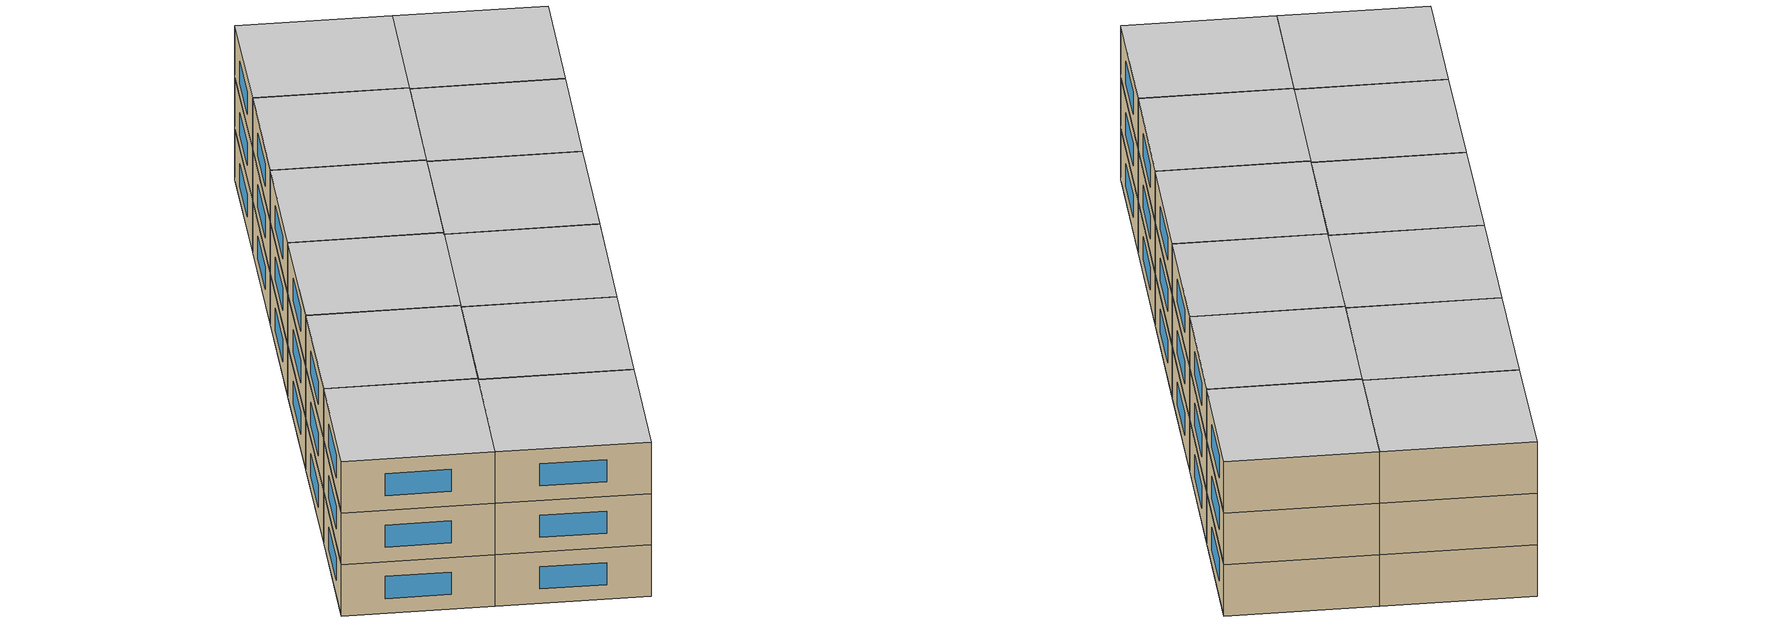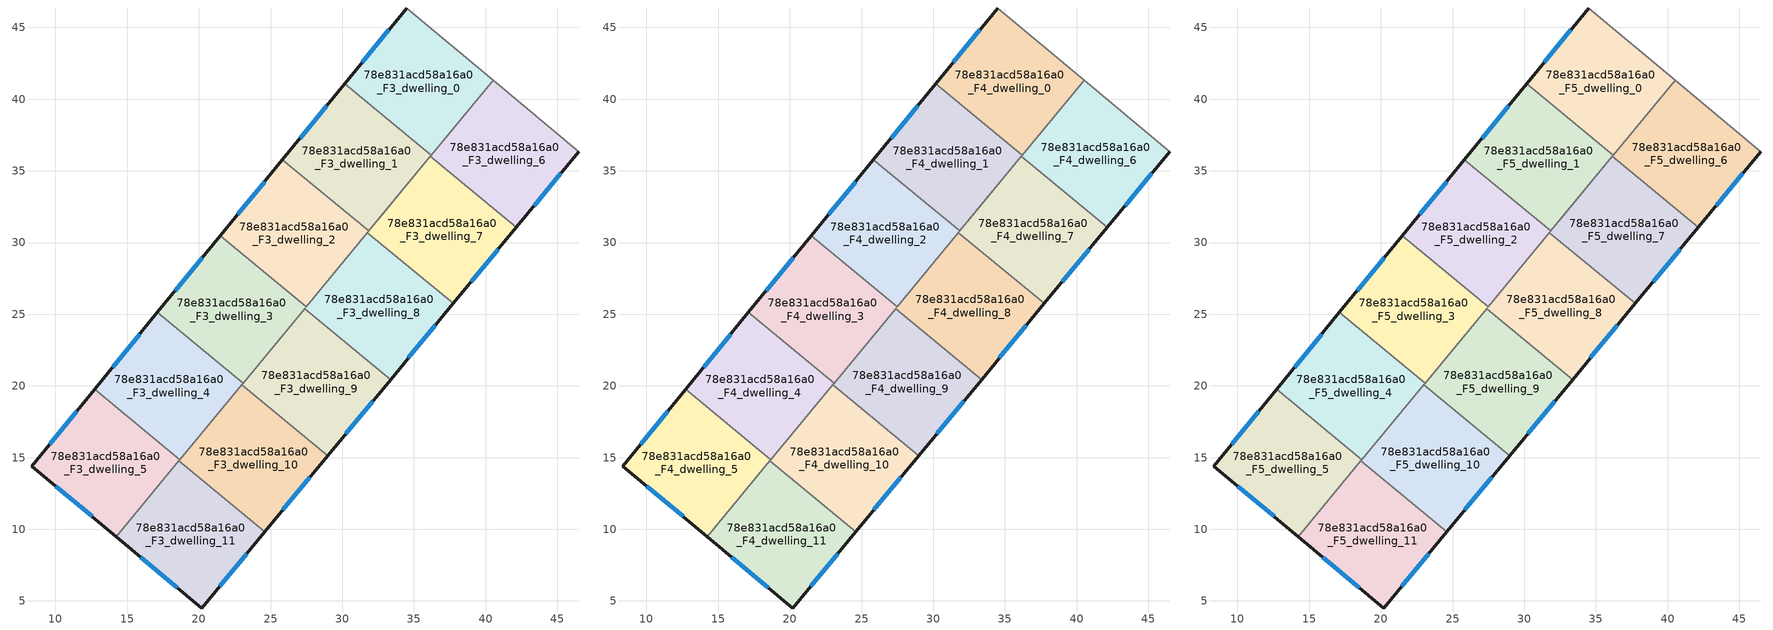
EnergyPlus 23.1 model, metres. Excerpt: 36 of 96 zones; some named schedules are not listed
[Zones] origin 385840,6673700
78e831acd58a16a0_F3_dwelling_0
 floor to 78e831acd58a16a0_F2_dwelling_0 (EU_floor_Construction): 40.53,41.33 36.2,36.08 30.17,41.07 34.49,46.36 z9
 wall outside (EU_wall_Construction): 34.49,46.36 30.17,41.07 z9:12
 wall adiabatic (EU_wall_Construction): 40.53,41.33 34.49,46.36 z9:12
 wall to 78e831acd58a16a0_F3_dwelling_1 (EU_wall_Construction): 30.17,41.07 36.2,36.08 z9:12
 wall to 78e831acd58a16a0_F3_dwelling_6 (EU_wall_Construction): 36.2,36.08 40.53,41.33 z9:12
 window (EU_Window_Construction): 33.26,44.85 31.4,42.58 z9.86:11.14
78e831acd58a16a0_F3_dwelling_1
 floor to 78e831acd58a16a0_F2_dwelling_1 (EU_floor_Construction): 36.2,36.08 31.85,30.81 25.83,35.78 30.17,41.07 z9
 wall outside (EU_wall_Construction): 30.17,41.07 25.83,35.78 z9:12
 wall to 78e831acd58a16a0_F3_dwelling_2 (EU_wall_Construction): 25.83,35.78 31.85,30.81 z9:12
 wall to 78e831acd58a16a0_F3_dwelling_7 (EU_wall_Construction): 31.85,30.81 36.14,36.01 z9:12
 wall to 78e831acd58a16a0_F3_dwelling_6 (EU_wall_Construction): 36.14,36.01 36.2,36.08 z9:12
 window (EU_Window_Construction): 28.93,39.56 27.07,37.29 z9.86:11.14
78e831acd58a16a0_F3_dwelling_10
 floor to 78e831acd58a16a0_F2_dwelling_10 (EU_floor_Construction): 28.99,15.14 24.6,9.83 18.61,14.78 22.99,20.09 z9
 wall outside (EU_wall_Construction): 24.6,9.83 28.99,15.14 z9:12
 wall to 78e831acd58a16a0_F3_dwelling_9 (EU_wall_Construction): 28.99,15.14 22.99,20.09 z9:12
 wall to 78e831acd58a16a0_F3_dwelling_11 (EU_wall_Construction): 18.61,14.78 24.6,9.83 z9:12
 wall to 78e831acd58a16a0_F3_dwelling_4 (EU_wall_Construction): 22.99,20.09 18.68,14.86 z9:12
 wall to 78e831acd58a16a0_F3_dwelling_5 (EU_wall_Construction): 18.68,14.86 18.61,14.78 z9:12
 window (EU_Window_Construction): 25.86,11.35 27.73,13.62 z9.86:11.14
78e831acd58a16a0_F3_dwelling_11
 floor to 78e831acd58a16a0_F2_dwelling_11 (EU_floor_Construction): 24.6,9.83 20.21,4.51 14.24,9.49 18.61,14.78 z9
 wall outside (EU_wall_Construction): 14.24,9.49 20.21,4.51 24.6,9.83 z9:12
 wall to 78e831acd58a16a0_F3_dwelling_5 (EU_wall_Construction): 18.61,14.78 14.24,9.49 z9:12
 window (EU_Window_Construction): 21.47,6.03 23.35,8.31 / 15.95,8.07 18.51,5.93 z9.86:11.14
78e831acd58a16a0_F3_dwelling_2
 floor to 78e831acd58a16a0_F2_dwelling_2 (EU_floor_Construction): 31.85,30.81 27.47,25.51 21.48,30.46 25.83,35.78 z9
 wall outside (EU_wall_Construction): 25.83,35.78 21.48,30.46 z9:12
 wall to 78e831acd58a16a0_F3_dwelling_3 (EU_wall_Construction): 21.48,30.46 27.47,25.51 z9:12
 wall to 78e831acd58a16a0_F3_dwelling_8 (EU_wall_Construction): 27.47,25.51 31.76,30.7 z9:12
 wall to 78e831acd58a16a0_F3_dwelling_7 (EU_wall_Construction): 31.76,30.7 31.85,30.81 z9:12
 window (EU_Window_Construction): 24.59,34.26 22.72,31.98 z9.86:11.14
78e831acd58a16a0_F3_dwelling_3
 floor to 78e831acd58a16a0_F2_dwelling_3 (EU_floor_Construction): 27.47,25.51 23.08,20.2 17.11,25.13 21.48,30.46 z9
 wall outside (EU_wall_Construction): 21.48,30.46 17.11,25.13 z9:12
 wall to 78e831acd58a16a0_F3_dwelling_4 (EU_wall_Construction): 17.11,25.13 23.08,20.2 z9:12
 wall to 78e831acd58a16a0_F3_dwelling_9 (EU_wall_Construction): 23.08,20.2 27.38,25.39 z9:12
 wall to 78e831acd58a16a0_F3_dwelling_8 (EU_wall_Construction): 27.38,25.39 27.47,25.51 z9:12
 window (EU_Window_Construction): 20.23,28.94 18.36,26.65 z9.86:11.14
78e831acd58a16a0_F3_dwelling_4
 floor to 78e831acd58a16a0_F2_dwelling_4 (EU_floor_Construction): 23.08,20.2 18.68,14.86 12.73,19.77 17.11,25.13 z9
 wall outside (EU_wall_Construction): 17.11,25.13 12.73,19.77 z9:12
 wall to 78e831acd58a16a0_F3_dwelling_5 (EU_wall_Construction): 12.73,19.77 18.68,14.86 z9:12
 wall to 78e831acd58a16a0_F3_dwelling_9 (EU_wall_Construction): 22.99,20.09 23.08,20.2 z9:12
 window (EU_Window_Construction): 15.86,23.6 13.98,21.3 z9.86:11.14
78e831acd58a16a0_F3_dwelling_5
 floor to 78e831acd58a16a0_F2_dwelling_5 (EU_floor_Construction): 18.68,14.86 14.24,9.49 8.34,14.41 12.73,19.77 z9
 wall outside (EU_wall_Construction): 12.73,19.77 8.34,14.41 14.24,9.49 z9:12
 window (EU_Window_Construction): 10.03,13 12.56,10.89 / 11.48,18.24 9.6,15.94 z9.86:11.14
78e831acd58a16a0_F3_dwelling_6
 floor to 78e831acd58a16a0_F2_dwelling_6 (EU_floor_Construction): 46.5,36.35 42.13,31.06 36.14,36 40.53,41.33 z9
 wall outside (EU_wall_Construction): 42.13,31.06 46.5,36.35 z9:12
 wall to 78e831acd58a16a0_F3_dwelling_7 (EU_wall_Construction): 36.14,36 42.13,31.06 z9:12
 wall adiabatic (EU_wall_Construction): 46.5,36.35 40.53,41.33 / 36.14,36 32.4,31.48 / 36.14,36.01 32.4,31.48 z9:12
 window (EU_Window_Construction): 43.38,32.57 45.25,34.84 z9.86:11.14
78e831acd58a16a0_F3_dwelling_7
 floor to 78e831acd58a16a0_F2_dwelling_7 (EU_floor_Construction): 42.13,31.06 37.75,25.75 31.76,30.7 36.14,36 z9
 wall outside (EU_wall_Construction): 37.75,25.75 42.13,31.06 z9:12
 wall to 78e831acd58a16a0_F3_dwelling_8 (EU_wall_Construction): 31.76,30.7 37.75,25.75 z9:12
 window (EU_Window_Construction): 39,27.27 40.88,29.54 z9.86:11.14
78e831acd58a16a0_F3_dwelling_8
 floor to 78e831acd58a16a0_F2_dwelling_8 (EU_floor_Construction): 37.75,25.75 33.37,20.44 27.38,25.39 31.76,30.7 z9
 wall outside (EU_wall_Construction): 33.37,20.44 37.75,25.75 z9:12
 wall to 78e831acd58a16a0_F3_dwelling_9 (EU_wall_Construction): 27.38,25.39 33.37,20.44 z9:12
 window (EU_Window_Construction): 34.62,21.96 36.5,24.23 z9.86:11.14
78e831acd58a16a0_F3_dwelling_9
 floor to 78e831acd58a16a0_F2_dwelling_9 (EU_floor_Construction): 33.37,20.44 28.99,15.14 22.99,20.09 27.38,25.39 z9
 wall outside (EU_wall_Construction): 28.99,15.14 33.37,20.44 z9:12
 window (EU_Window_Construction): 30.24,16.65 32.12,18.93 z9.86:11.14
78e831acd58a16a0_F4_dwelling_0
 floor to 78e831acd58a16a0_F3_dwelling_0 (EU_floor_Construction): 40.53,41.33 36.2,36.08 30.17,41.07 34.49,46.36 z12
 wall outside (EU_wall_Construction): 34.49,46.36 30.17,41.07 z12:15
 wall adiabatic (EU_wall_Construction): 40.53,41.33 34.49,46.36 z12:15
 wall to 78e831acd58a16a0_F4_dwelling_1 (EU_wall_Construction): 30.17,41.07 36.2,36.08 z12:15
 wall to 78e831acd58a16a0_F4_dwelling_6 (EU_wall_Construction): 36.2,36.08 40.53,41.33 z12:15
 window (EU_Window_Construction): 33.26,44.85 31.4,42.58 z12.86:14.14
78e831acd58a16a0_F4_dwelling_1
 floor to 78e831acd58a16a0_F3_dwelling_1 (EU_floor_Construction): 36.2,36.08 31.85,30.81 25.83,35.78 30.17,41.07 z12
 wall outside (EU_wall_Construction): 30.17,41.07 25.83,35.78 z12:15
 wall to 78e831acd58a16a0_F4_dwelling_2 (EU_wall_Construction): 25.83,35.78 31.85,30.81 z12:15
 wall to 78e831acd58a16a0_F4_dwelling_7 (EU_wall_Construction): 31.85,30.81 36.14,36.01 z12:15
 wall to 78e831acd58a16a0_F4_dwelling_6 (EU_wall_Construction): 36.14,36.01 36.2,36.08 z12:15
 window (EU_Window_Construction): 28.93,39.56 27.07,37.29 z12.86:14.14
78e831acd58a16a0_F4_dwelling_10
 floor to 78e831acd58a16a0_F3_dwelling_10 (EU_floor_Construction): 28.99,15.14 24.6,9.83 18.61,14.78 22.99,20.09 z12
 wall outside (EU_wall_Construction): 24.6,9.83 28.99,15.14 z12:15
 wall to 78e831acd58a16a0_F4_dwelling_9 (EU_wall_Construction): 28.99,15.14 22.99,20.09 z12:15
 wall to 78e831acd58a16a0_F4_dwelling_11 (EU_wall_Construction): 18.61,14.78 24.6,9.83 z12:15
 wall to 78e831acd58a16a0_F4_dwelling_4 (EU_wall_Construction): 22.99,20.09 18.68,14.86 z12:15
 wall to 78e831acd58a16a0_F4_dwelling_5 (EU_wall_Construction): 18.68,14.86 18.61,14.78 z12:15
 window (EU_Window_Construction): 25.86,11.35 27.73,13.62 z12.86:14.14
78e831acd58a16a0_F4_dwelling_11
 floor to 78e831acd58a16a0_F3_dwelling_11 (EU_floor_Construction): 24.6,9.83 20.21,4.51 14.24,9.49 18.61,14.78 z12
 wall outside (EU_wall_Construction): 14.24,9.49 20.21,4.51 24.6,9.83 z12:15
 wall to 78e831acd58a16a0_F4_dwelling_5 (EU_wall_Construction): 18.61,14.78 14.24,9.49 z12:15
 window (EU_Window_Construction): 21.47,6.03 23.35,8.31 / 15.95,8.07 18.51,5.93 z12.86:14.14
78e831acd58a16a0_F4_dwelling_2
 floor to 78e831acd58a16a0_F3_dwelling_2 (EU_floor_Construction): 31.85,30.81 27.47,25.51 21.48,30.46 25.83,35.78 z12
 wall outside (EU_wall_Construction): 25.83,35.78 21.48,30.46 z12:15
 wall to 78e831acd58a16a0_F4_dwelling_3 (EU_wall_Construction): 21.48,30.46 27.47,25.51 z12:15
 wall to 78e831acd58a16a0_F4_dwelling_8 (EU_wall_Construction): 27.47,25.51 31.76,30.7 z12:15
 wall to 78e831acd58a16a0_F4_dwelling_7 (EU_wall_Construction): 31.76,30.7 31.85,30.81 z12:15
 window (EU_Window_Construction): 24.59,34.26 22.72,31.98 z12.86:14.14
78e831acd58a16a0_F4_dwelling_3
 floor to 78e831acd58a16a0_F3_dwelling_3 (EU_floor_Construction): 27.47,25.51 23.08,20.2 17.11,25.13 21.48,30.46 z12
 wall outside (EU_wall_Construction): 21.48,30.46 17.11,25.13 z12:15
 wall to 78e831acd58a16a0_F4_dwelling_4 (EU_wall_Construction): 17.11,25.13 23.08,20.2 z12:15
 wall to 78e831acd58a16a0_F4_dwelling_9 (EU_wall_Construction): 23.08,20.2 27.38,25.39 z12:15
 wall to 78e831acd58a16a0_F4_dwelling_8 (EU_wall_Construction): 27.38,25.39 27.47,25.51 z12:15
 window (EU_Window_Construction): 20.23,28.94 18.36,26.65 z12.86:14.14
78e831acd58a16a0_F4_dwelling_4
 floor to 78e831acd58a16a0_F3_dwelling_4 (EU_floor_Construction): 23.08,20.2 18.68,14.86 12.73,19.77 17.11,25.13 z12
 wall outside (EU_wall_Construction): 17.11,25.13 12.73,19.77 z12:15
 wall to 78e831acd58a16a0_F4_dwelling_5 (EU_wall_Construction): 12.73,19.77 18.68,14.86 z12:15
 wall to 78e831acd58a16a0_F4_dwelling_9 (EU_wall_Construction): 22.99,20.09 23.08,20.2 z12:15
 window (EU_Window_Construction): 15.86,23.6 13.98,21.3 z12.86:14.14
78e831acd58a16a0_F4_dwelling_5
 floor to 78e831acd58a16a0_F3_dwelling_5 (EU_floor_Construction): 18.68,14.86 14.24,9.49 8.34,14.41 12.73,19.77 z12
 wall outside (EU_wall_Construction): 12.73,19.77 8.34,14.41 14.24,9.49 z12:15
 window (EU_Window_Construction): 10.03,13 12.56,10.89 / 11.48,18.24 9.6,15.94 z12.86:14.14
78e831acd58a16a0_F4_dwelling_6
 floor to 78e831acd58a16a0_F3_dwelling_6 (EU_floor_Construction): 46.5,36.35 42.13,31.06 36.14,36 40.53,41.33 z12
 wall outside (EU_wall_Construction): 42.13,31.06 46.5,36.35 z12:15
 wall to 78e831acd58a16a0_F4_dwelling_7 (EU_wall_Construction): 36.14,36 42.13,31.06 z12:15
 wall adiabatic (EU_wall_Construction): 46.5,36.35 40.53,41.33 / 36.14,36 32.4,31.48 / 36.14,36.01 32.4,31.48 z12:15
 window (EU_Window_Construction): 43.38,32.57 45.25,34.84 z12.86:14.14
78e831acd58a16a0_F4_dwelling_7
 floor to 78e831acd58a16a0_F3_dwelling_7 (EU_floor_Construction): 42.13,31.06 37.75,25.75 31.76,30.7 36.14,36 z12
 wall outside (EU_wall_Construction): 37.75,25.75 42.13,31.06 z12:15
 wall to 78e831acd58a16a0_F4_dwelling_8 (EU_wall_Construction): 31.76,30.7 37.75,25.75 z12:15
 window (EU_Window_Construction): 39,27.27 40.88,29.54 z12.86:14.14
78e831acd58a16a0_F4_dwelling_8
 floor to 78e831acd58a16a0_F3_dwelling_8 (EU_floor_Construction): 37.75,25.75 33.37,20.44 27.38,25.39 31.76,30.7 z12
 wall outside (EU_wall_Construction): 33.37,20.44 37.75,25.75 z12:15
 wall to 78e831acd58a16a0_F4_dwelling_9 (EU_wall_Construction): 27.38,25.39 33.37,20.44 z12:15
 window (EU_Window_Construction): 34.62,21.96 36.5,24.23 z12.86:14.14
78e831acd58a16a0_F4_dwelling_9
 floor to 78e831acd58a16a0_F3_dwelling_9 (EU_floor_Construction): 33.37,20.44 28.99,15.14 22.99,20.09 27.38,25.39 z12
 wall outside (EU_wall_Construction): 28.99,15.14 33.37,20.44 z12:15
 window (EU_Window_Construction): 30.24,16.65 32.12,18.93 z12.86:14.14
78e831acd58a16a0_F5_dwelling_0
 floor to 78e831acd58a16a0_F4_dwelling_0 (EU_floor_Construction): 40.53,41.33 36.2,36.08 30.17,41.07 34.49,46.36 z15
 wall outside (EU_wall_Construction): 34.49,46.36 30.17,41.07 z15:18
 wall adiabatic (EU_wall_Construction): 40.53,41.33 34.49,46.36 z15:18
 wall to 78e831acd58a16a0_F5_dwelling_1 (EU_wall_Construction): 30.17,41.07 36.2,36.08 z15:18
 wall to 78e831acd58a16a0_F5_dwelling_6 (EU_wall_Construction): 36.2,36.08 40.53,41.33 z15:18
 window (EU_Window_Construction): 33.26,44.85 31.4,42.58 z15.86:17.14
 ceiling to 78e831acd58a16a0_F6_dwelling_0 (EU_floor_Construction): 36.2,36.08 40.53,41.33 34.49,46.36 30.17,41.07 z18
78e831acd58a16a0_F5_dwelling_1
 floor to 78e831acd58a16a0_F4_dwelling_1 (EU_floor_Construction): 36.2,36.08 31.85,30.81 25.83,35.78 30.17,41.07 z15
 wall outside (EU_wall_Construction): 30.17,41.07 25.83,35.78 z15:18
 wall to 78e831acd58a16a0_F5_dwelling_2 (EU_wall_Construction): 25.83,35.78 31.85,30.81 z15:18
 wall to 78e831acd58a16a0_F5_dwelling_7 (EU_wall_Construction): 31.85,30.81 36.14,36.01 z15:18
 wall to 78e831acd58a16a0_F5_dwelling_6 (EU_wall_Construction): 36.14,36.01 36.2,36.08 z15:18
 window (EU_Window_Construction): 28.93,39.56 27.07,37.29 z15.86:17.14
 ceiling to 78e831acd58a16a0_F6_dwelling_1 (EU_floor_Construction): 31.85,30.81 36.2,36.08 30.17,41.07 25.83,35.78 z18
78e831acd58a16a0_F5_dwelling_10
 floor to 78e831acd58a16a0_F4_dwelling_10 (EU_floor_Construction): 28.99,15.14 24.6,9.83 18.61,14.78 22.99,20.09 z15
 wall outside (EU_wall_Construction): 24.6,9.83 28.99,15.14 z15:18
 wall to 78e831acd58a16a0_F5_dwelling_9 (EU_wall_Construction): 28.99,15.14 22.99,20.09 z15:18
 wall to 78e831acd58a16a0_F5_dwelling_11 (EU_wall_Construction): 18.61,14.78 24.6,9.83 z15:18
 wall to 78e831acd58a16a0_F5_dwelling_4 (EU_wall_Construction): 22.99,20.09 18.68,14.86 z15:18
 wall to 78e831acd58a16a0_F5_dwelling_5 (EU_wall_Construction): 18.68,14.86 18.61,14.78 z15:18
 window (EU_Window_Construction): 25.86,11.35 27.73,13.62 z15.86:17.14
 ceiling to 78e831acd58a16a0_F6_dwelling_10 (EU_floor_Construction): 24.6,9.83 28.99,15.14 22.99,20.09 18.61,14.78 z18
78e831acd58a16a0_F5_dwelling_11
 floor to 78e831acd58a16a0_F4_dwelling_11 (EU_floor_Construction): 24.6,9.83 20.21,4.51 14.24,9.49 18.61,14.78 z15
 wall outside (EU_wall_Construction): 14.24,9.49 20.21,4.51 24.6,9.83 z15:18
 wall to 78e831acd58a16a0_F5_dwelling_5 (EU_wall_Construction): 18.61,14.78 14.24,9.49 z15:18
 window (EU_Window_Construction): 21.47,6.03 23.35,8.31 / 15.95,8.07 18.51,5.93 z15.86:17.14
 ceiling to 78e831acd58a16a0_F6_dwelling_11 (EU_floor_Construction): 20.21,4.51 24.6,9.83 18.61,14.78 14.24,9.49 z18
78e831acd58a16a0_F5_dwelling_2
 floor to 78e831acd58a16a0_F4_dwelling_2 (EU_floor_Construction): 31.85,30.81 27.47,25.51 21.48,30.46 25.83,35.78 z15
 wall outside (EU_wall_Construction): 25.83,35.78 21.48,30.46 z15:18
 wall to 78e831acd58a16a0_F5_dwelling_3 (EU_wall_Construction): 21.48,30.46 27.47,25.51 z15:18
 wall to 78e831acd58a16a0_F5_dwelling_8 (EU_wall_Construction): 27.47,25.51 31.76,30.7 z15:18
 wall to 78e831acd58a16a0_F5_dwelling_7 (EU_wall_Construction): 31.76,30.7 31.85,30.81 z15:18
 window (EU_Window_Construction): 24.59,34.26 22.72,31.98 z15.86:17.14
 ceiling to 78e831acd58a16a0_F6_dwelling_2 (EU_floor_Construction): 27.47,25.51 31.85,30.81 25.83,35.78 21.48,30.46 z18
78e831acd58a16a0_F5_dwelling_3
 floor to 78e831acd58a16a0_F4_dwelling_3 (EU_floor_Construction): 27.47,25.51 23.08,20.2 17.11,25.13 21.48,30.46 z15
 wall outside (EU_wall_Construction): 21.48,30.46 17.11,25.13 z15:18
 wall to 78e831acd58a16a0_F5_dwelling_4 (EU_wall_Construction): 17.11,25.13 23.08,20.2 z15:18
 wall to 78e831acd58a16a0_F5_dwelling_9 (EU_wall_Construction): 23.08,20.2 27.38,25.39 z15:18
 wall to 78e831acd58a16a0_F5_dwelling_8 (EU_wall_Construction): 27.38,25.39 27.47,25.51 z15:18
 window (EU_Window_Construction): 20.23,28.94 18.36,26.65 z15.86:17.14
 ceiling to 78e831acd58a16a0_F6_dwelling_3 (EU_floor_Construction): 23.08,20.2 27.47,25.51 21.48,30.46 17.11,25.13 z18
78e831acd58a16a0_F5_dwelling_4
 floor to 78e831acd58a16a0_F4_dwelling_4 (EU_floor_Construction): 23.08,20.2 18.68,14.86 12.73,19.77 17.11,25.13 z15
 wall outside (EU_wall_Construction): 17.11,25.13 12.73,19.77 z15:18
 wall to 78e831acd58a16a0_F5_dwelling_5 (EU_wall_Construction): 12.73,19.77 18.68,14.86 z15:18
 wall to 78e831acd58a16a0_F5_dwelling_9 (EU_wall_Construction): 22.99,20.09 23.08,20.2 z15:18
 window (EU_Window_Construction): 15.86,23.6 13.98,21.3 z15.86:17.14
 ceiling to 78e831acd58a16a0_F6_dwelling_4 (EU_floor_Construction): 18.68,14.86 23.08,20.2 17.11,25.13 12.73,19.77 z18
78e831acd58a16a0_F5_dwelling_5
 floor to 78e831acd58a16a0_F4_dwelling_5 (EU_floor_Construction): 18.68,14.86 14.24,9.49 8.34,14.41 12.73,19.77 z15
 wall outside (EU_wall_Construction): 12.73,19.77 8.34,14.41 14.24,9.49 z15:18
 window (EU_Window_Construction): 10.03,13 12.56,10.89 / 11.48,18.24 9.6,15.94 z15.86:17.14
 ceiling to 78e831acd58a16a0_F6_dwelling_5 (EU_floor_Construction): 14.24,9.49 18.68,14.86 12.73,19.77 8.34,14.41 z18
78e831acd58a16a0_F5_dwelling_6
 floor to 78e831acd58a16a0_F4_dwelling_6 (EU_floor_Construction): 46.5,36.35 42.13,31.06 36.14,36 40.53,41.33 z15
 wall outside (EU_wall_Construction): 42.13,31.06 46.5,36.35 z15:18
 wall to 78e831acd58a16a0_F5_dwelling_7 (EU_wall_Construction): 36.14,36 42.13,31.06 z15:18
 wall adiabatic (EU_wall_Construction): 46.5,36.35 40.53,41.33 / 36.14,36 32.4,31.48 / 36.14,36.01 32.4,31.48 z15:18
 window (EU_Window_Construction): 43.38,32.57 45.25,34.84 z15.86:17.14
 ceiling to 78e831acd58a16a0_F6_dwelling_6 (EU_floor_Construction): 42.13,31.06 46.5,36.35 40.53,41.33 36.14,36 z18
78e831acd58a16a0_F5_dwelling_7
 floor to 78e831acd58a16a0_F4_dwelling_7 (EU_floor_Construction): 42.13,31.06 37.75,25.75 31.76,30.7 36.14,36 z15
 wall outside (EU_wall_Construction): 37.75,25.75 42.13,31.06 z15:18
 wall to 78e831acd58a16a0_F5_dwelling_8 (EU_wall_Construction): 31.76,30.7 37.75,25.75 z15:18
 window (EU_Window_Construction): 39,27.27 40.88,29.54 z15.86:17.14
 ceiling to 78e831acd58a16a0_F6_dwelling_7 (EU_floor_Construction): 37.75,25.75 42.13,31.06 36.14,36 31.76,30.7 z18
78e831acd58a16a0_F5_dwelling_8
 floor to 78e831acd58a16a0_F4_dwelling_8 (EU_floor_Construction): 37.75,25.75 33.37,20.44 27.38,25.39 31.76,30.7 z15
 wall outside (EU_wall_Construction): 33.37,20.44 37.75,25.75 z15:18
 wall to 78e831acd58a16a0_F5_dwelling_9 (EU_wall_Construction): 27.38,25.39 33.37,20.44 z15:18
 window (EU_Window_Construction): 34.62,21.96 36.5,24.23 z15.86:17.14
 ceiling to 78e831acd58a16a0_F6_dwelling_8 (EU_floor_Construction): 33.37,20.44 37.75,25.75 31.76,30.7 27.38,25.39 z18
78e831acd58a16a0_F5_dwelling_9
 floor to 78e831acd58a16a0_F4_dwelling_9 (EU_floor_Construction): 33.37,20.44 28.99,15.14 22.99,20.09 27.38,25.39 z15
 wall outside (EU_wall_Construction): 28.99,15.14 33.37,20.44 z15:18
 window (EU_Window_Construction): 30.24,16.65 32.12,18.93 z15.86:17.14
 ceiling to 78e831acd58a16a0_F6_dwelling_9 (EU_floor_Construction): 28.99,15.14 33.37,20.44 27.38,25.39 22.99,20.09 z18
[Building]
EU S2 Campaign: North Axis=0; Terrain=City; Solar Distribution=FullExterior
[Site:Location]
Helsinki-Vantaa.AP: Latitude=60.317; Longitude=24.963; Time Zone=2; Elevation=54.6
[SizingPeriod:WeatherFileDays]
AnnualSizingPeriod: Begin Month=1; Begin Day of Month=1; End Month=12; End Day of Month=31; Day of Week for Start Day=Monday; Use Weather File Daylight Saving Period=No; Use Weather File Rain and Snow Indicators=No
[MATERIAL]
EU_InternalMass_Material: Roughness=MediumRough; Thickness=0.1; Conductivity=1; Density=1800; Specific Heat=900; Thermal Absorptance=0.9; Solar Absorptance=0.7; Visible Absorptance=0.7
[MATERIAL:NOMASS] Roughness=MediumRough; Thermal Absorptance=0.9; Solar Absorptance=0.7; Visible Absorptance=0.7
Name | Thermal Resistance
EU_wall_NoMass | 1.10183
EU_floor_NoMass | 1.70606
[WINDOWMATERIAL:SIMPLEGLAZINGSYSTEM]
EU_Window_SimpleGlazing: UFactor=3.11035; Solar Heat Gain Coefficient=0.8; Visible Transmittance=0.8
[CONSTRUCTION]
EU_wall_Construction: EU_wall_NoMass
EU_floor_Construction: EU_floor_NoMass
EU_Window_Construction: EU_Window_SimpleGlazing
EU_InternalMass_Construction: EU_InternalMass_Material
[ZONE] Type=1; Multiplier=1; Ceiling Height=autocalculate; Floor Area=autocalculate; Part of Total Floor Area=Yes
Name | Volume
78e831acd58a16a0_F3_dwelling_0; 78e831acd58a16a0_F4_dwelling_0; 78e831acd58a16a0_F5_dwelling_0 | 160.434
78e831acd58a16a0_F3_dwelling_1; 78e831acd58a16a0_F4_dwelling_1; 78e831acd58a16a0_F5_dwelling_1 | 160.436
78e831acd58a16a0_F3_dwelling_10; 78e831acd58a16a0_F4_dwelling_10; 78e831acd58a16a0_F5_dwelling_10 | 160.459
78e831acd58a16a0_F3_dwelling_11; 78e831acd58a16a0_F4_dwelling_11; 78e831acd58a16a0_F5_dwelling_11 | 160.45
78e831acd58a16a0_F3_dwelling_2; 78e831acd58a16a0_F4_dwelling_2; 78e831acd58a16a0_F5_dwelling_2 | 160.469
78e831acd58a16a0_F3_dwelling_3; 78e831acd58a16a0_F4_dwelling_3; 78e831acd58a16a0_F5_dwelling_3 | 160.43
78e831acd58a16a0_F3_dwelling_4; 78e831acd58a16a0_F4_dwelling_4; 78e831acd58a16a0_F5_dwelling_4 | 160.425
78e831acd58a16a0_F3_dwelling_5; 78e831acd58a16a0_F4_dwelling_5; 78e831acd58a16a0_F5_dwelling_5 | 160.438
78e831acd58a16a0_F3_dwelling_6; 78e831acd58a16a0_F4_dwelling_6; 78e831acd58a16a0_F5_dwelling_6 | 160.453
78e831acd58a16a0_F3_dwelling_7; 78e831acd58a16a0_F4_dwelling_7; 78e831acd58a16a0_F5_dwelling_7; 78e831acd58a16a0_F3_dwelling_9; 78e831acd58a16a0_F4_dwelling_9; 78e831acd58a16a0_F5_dwelling_9 | 160.458
78e831acd58a16a0_F3_dwelling_8; 78e831acd58a16a0_F4_dwelling_8; 78e831acd58a16a0_F5_dwelling_8 | 160.457
[INTERNALMASS] Construction=EU_InternalMass_Construction
Name | Zone or ZoneList | Surface Area
78e831acd58a16a0_F3_dwelling_0_EU_InternalMass | 78e831acd58a16a0_F3_dwelling_0 | 53.4784
78e831acd58a16a0_F3_dwelling_1_EU_InternalMass | 78e831acd58a16a0_F3_dwelling_1 | 53.4786
78e831acd58a16a0_F3_dwelling_2_EU_InternalMass | 78e831acd58a16a0_F3_dwelling_2 | 53.4892
78e831acd58a16a0_F3_dwelling_3_EU_InternalMass | 78e831acd58a16a0_F3_dwelling_3 | 53.4769
78e831acd58a16a0_F3_dwelling_4_EU_InternalMass | 78e831acd58a16a0_F3_dwelling_4 | 53.4747
78e831acd58a16a0_F3_dwelling_5_EU_InternalMass | 78e831acd58a16a0_F3_dwelling_5 | 53.4794
78e831acd58a16a0_F3_dwelling_6_EU_InternalMass | 78e831acd58a16a0_F3_dwelling_6 | 53.4891
78e831acd58a16a0_F3_dwelling_7_EU_InternalMass | 78e831acd58a16a0_F3_dwelling_7 | 53.4862
78e831acd58a16a0_F3_dwelling_8_EU_InternalMass | 78e831acd58a16a0_F3_dwelling_8 | 53.4854
78e831acd58a16a0_F3_dwelling_9_EU_InternalMass | 78e831acd58a16a0_F3_dwelling_9 | 53.4862
78e831acd58a16a0_F3_dwelling_10_EU_InternalMass | 78e831acd58a16a0_F3_dwelling_10 | 53.4862
78e831acd58a16a0_F3_dwelling_11_EU_InternalMass | 78e831acd58a16a0_F3_dwelling_11 | 53.4832
78e831acd58a16a0_F4_dwelling_0_EU_InternalMass | 78e831acd58a16a0_F4_dwelling_0 | 53.4784
78e831acd58a16a0_F4_dwelling_1_EU_InternalMass | 78e831acd58a16a0_F4_dwelling_1 | 53.4786
78e831acd58a16a0_F4_dwelling_2_EU_InternalMass | 78e831acd58a16a0_F4_dwelling_2 | 53.4892
78e831acd58a16a0_F4_dwelling_3_EU_InternalMass | 78e831acd58a16a0_F4_dwelling_3 | 53.4769
78e831acd58a16a0_F4_dwelling_4_EU_InternalMass | 78e831acd58a16a0_F4_dwelling_4 | 53.4747
78e831acd58a16a0_F4_dwelling_5_EU_InternalMass | 78e831acd58a16a0_F4_dwelling_5 | 53.4794
78e831acd58a16a0_F4_dwelling_6_EU_InternalMass | 78e831acd58a16a0_F4_dwelling_6 | 53.4891
78e831acd58a16a0_F4_dwelling_7_EU_InternalMass | 78e831acd58a16a0_F4_dwelling_7 | 53.4862
78e831acd58a16a0_F4_dwelling_8_EU_InternalMass | 78e831acd58a16a0_F4_dwelling_8 | 53.4854
78e831acd58a16a0_F4_dwelling_9_EU_InternalMass | 78e831acd58a16a0_F4_dwelling_9 | 53.4862
78e831acd58a16a0_F4_dwelling_10_EU_InternalMass | 78e831acd58a16a0_F4_dwelling_10 | 53.4862
78e831acd58a16a0_F4_dwelling_11_EU_InternalMass | 78e831acd58a16a0_F4_dwelling_11 | 53.4832
78e831acd58a16a0_F5_dwelling_0_EU_InternalMass | 78e831acd58a16a0_F5_dwelling_0 | 53.4784
78e831acd58a16a0_F5_dwelling_1_EU_InternalMass | 78e831acd58a16a0_F5_dwelling_1 | 53.4786
78e831acd58a16a0_F5_dwelling_2_EU_InternalMass | 78e831acd58a16a0_F5_dwelling_2 | 53.4892
78e831acd58a16a0_F5_dwelling_3_EU_InternalMass | 78e831acd58a16a0_F5_dwelling_3 | 53.4769
78e831acd58a16a0_F5_dwelling_4_EU_InternalMass | 78e831acd58a16a0_F5_dwelling_4 | 53.4747
78e831acd58a16a0_F5_dwelling_5_EU_InternalMass | 78e831acd58a16a0_F5_dwelling_5 | 53.4794
78e831acd58a16a0_F5_dwelling_6_EU_InternalMass | 78e831acd58a16a0_F5_dwelling_6 | 53.4891
78e831acd58a16a0_F5_dwelling_7_EU_InternalMass | 78e831acd58a16a0_F5_dwelling_7 | 53.4862
78e831acd58a16a0_F5_dwelling_8_EU_InternalMass | 78e831acd58a16a0_F5_dwelling_8 | 53.4854
78e831acd58a16a0_F5_dwelling_9_EU_InternalMass | 78e831acd58a16a0_F5_dwelling_9 | 53.4862
78e831acd58a16a0_F5_dwelling_10_EU_InternalMass | 78e831acd58a16a0_F5_dwelling_10 | 53.4862
78e831acd58a16a0_F5_dwelling_11_EU_InternalMass | 78e831acd58a16a0_F5_dwelling_11 | 53.4832
[OTHEREQUIPMENT] Fuel Type=Electricity; Design Level Calculation Method=Watts/Area; Power per Zone Floor Area=1; Fraction Latent=0; Fraction Radiant=0; Fraction Lost=0; Carbon Dioxide Generation Rate=0; EndUse Subcategory=EU_Step8_InternalGains
Name | Zone or ZoneList or Space or SpaceList | Schedule
EU_Step8_InternalGain_78e831acd58a16a0_F3_dwelling_0_f000 | 78e831acd58a16a0_F3_dwelling_0 | EU_Step8_GainSchedule_78e831acd58a16a0_F3_dwelling_0_f000
EU_Step8_InternalGain_78e831acd58a16a0_F3_dwelling_1_f000 | 78e831acd58a16a0_F3_dwelling_1 | EU_Step8_GainSchedule_78e831acd58a16a0_F3_dwelling_1_f000
EU_Step8_InternalGain_78e831acd58a16a0_F3_dwelling_2_f000 | 78e831acd58a16a0_F3_dwelling_2 | EU_Step8_GainSchedule_78e831acd58a16a0_F3_dwelling_2_f000
EU_Step8_InternalGain_78e831acd58a16a0_F3_dwelling_3_f000 | 78e831acd58a16a0_F3_dwelling_3 | EU_Step8_GainSchedule_78e831acd58a16a0_F3_dwelling_3_f000
EU_Step8_InternalGain_78e831acd58a16a0_F3_dwelling_4_f000 | 78e831acd58a16a0_F3_dwelling_4 | EU_Step8_GainSchedule_78e831acd58a16a0_F3_dwelling_4_f000
EU_Step8_InternalGain_78e831acd58a16a0_F3_dwelling_5_f000 | 78e831acd58a16a0_F3_dwelling_5 | EU_Step8_GainSchedule_78e831acd58a16a0_F3_dwelling_5_f000
EU_Step8_InternalGain_78e831acd58a16a0_F3_dwelling_6_f000 | 78e831acd58a16a0_F3_dwelling_6 | EU_Step8_GainSchedule_78e831acd58a16a0_F3_dwelling_6_f000
EU_Step8_InternalGain_78e831acd58a16a0_F3_dwelling_7_f000 | 78e831acd58a16a0_F3_dwelling_7 | EU_Step8_GainSchedule_78e831acd58a16a0_F3_dwelling_7_f000
EU_Step8_InternalGain_78e831acd58a16a0_F3_dwelling_8_f000 | 78e831acd58a16a0_F3_dwelling_8 | EU_Step8_GainSchedule_78e831acd58a16a0_F3_dwelling_8_f000
EU_Step8_InternalGain_78e831acd58a16a0_F3_dwelling_9_f000 | 78e831acd58a16a0_F3_dwelling_9 | EU_Step8_GainSchedule_78e831acd58a16a0_F3_dwelling_9_f000
EU_Step8_InternalGain_78e831acd58a16a0_F3_dwelling_10_f000 | 78e831acd58a16a0_F3_dwelling_10 | EU_Step8_GainSchedule_78e831acd58a16a0_F3_dwelling_10_f000
EU_Step8_InternalGain_78e831acd58a16a0_F3_dwelling_11_f000 | 78e831acd58a16a0_F3_dwelling_11 | EU_Step8_GainSchedule_78e831acd58a16a0_F3_dwelling_11_f000
EU_Step8_InternalGain_78e831acd58a16a0_F4_dwelling_0_f000 | 78e831acd58a16a0_F4_dwelling_0 | EU_Step8_GainSchedule_78e831acd58a16a0_F4_dwelling_0_f000
EU_Step8_InternalGain_78e831acd58a16a0_F4_dwelling_1_f000 | 78e831acd58a16a0_F4_dwelling_1 | EU_Step8_GainSchedule_78e831acd58a16a0_F4_dwelling_1_f000
EU_Step8_InternalGain_78e831acd58a16a0_F4_dwelling_2_f000 | 78e831acd58a16a0_F4_dwelling_2 | EU_Step8_GainSchedule_78e831acd58a16a0_F4_dwelling_2_f000
EU_Step8_InternalGain_78e831acd58a16a0_F4_dwelling_3_f000 | 78e831acd58a16a0_F4_dwelling_3 | EU_Step8_GainSchedule_78e831acd58a16a0_F4_dwelling_3_f000
EU_Step8_InternalGain_78e831acd58a16a0_F4_dwelling_4_f000 | 78e831acd58a16a0_F4_dwelling_4 | EU_Step8_GainSchedule_78e831acd58a16a0_F4_dwelling_4_f000
EU_Step8_InternalGain_78e831acd58a16a0_F4_dwelling_5_f000 | 78e831acd58a16a0_F4_dwelling_5 | EU_Step8_GainSchedule_78e831acd58a16a0_F4_dwelling_5_f000
EU_Step8_InternalGain_78e831acd58a16a0_F4_dwelling_6_f000 | 78e831acd58a16a0_F4_dwelling_6 | EU_Step8_GainSchedule_78e831acd58a16a0_F4_dwelling_6_f000
EU_Step8_InternalGain_78e831acd58a16a0_F4_dwelling_7_f000 | 78e831acd58a16a0_F4_dwelling_7 | EU_Step8_GainSchedule_78e831acd58a16a0_F4_dwelling_7_f000
EU_Step8_InternalGain_78e831acd58a16a0_F4_dwelling_8_f000 | 78e831acd58a16a0_F4_dwelling_8 | EU_Step8_GainSchedule_78e831acd58a16a0_F4_dwelling_8_f000
EU_Step8_InternalGain_78e831acd58a16a0_F4_dwelling_9_f000 | 78e831acd58a16a0_F4_dwelling_9 | EU_Step8_GainSchedule_78e831acd58a16a0_F4_dwelling_9_f000
EU_Step8_InternalGain_78e831acd58a16a0_F4_dwelling_10_f000 | 78e831acd58a16a0_F4_dwelling_10 | EU_Step8_GainSchedule_78e831acd58a16a0_F4_dwelling_10_f000
EU_Step8_InternalGain_78e831acd58a16a0_F4_dwelling_11_f000 | 78e831acd58a16a0_F4_dwelling_11 | EU_Step8_GainSchedule_78e831acd58a16a0_F4_dwelling_11_f000
EU_Step8_InternalGain_78e831acd58a16a0_F5_dwelling_0_f000 | 78e831acd58a16a0_F5_dwelling_0 | EU_Step8_GainSchedule_78e831acd58a16a0_F5_dwelling_0_f000
EU_Step8_InternalGain_78e831acd58a16a0_F5_dwelling_1_f000 | 78e831acd58a16a0_F5_dwelling_1 | EU_Step8_GainSchedule_78e831acd58a16a0_F5_dwelling_1_f000
EU_Step8_InternalGain_78e831acd58a16a0_F5_dwelling_2_f000 | 78e831acd58a16a0_F5_dwelling_2 | EU_Step8_GainSchedule_78e831acd58a16a0_F5_dwelling_2_f000
EU_Step8_InternalGain_78e831acd58a16a0_F5_dwelling_3_f000 | 78e831acd58a16a0_F5_dwelling_3 | EU_Step8_GainSchedule_78e831acd58a16a0_F5_dwelling_3_f000
EU_Step8_InternalGain_78e831acd58a16a0_F5_dwelling_4_f000 | 78e831acd58a16a0_F5_dwelling_4 | EU_Step8_GainSchedule_78e831acd58a16a0_F5_dwelling_4_f000
EU_Step8_InternalGain_78e831acd58a16a0_F5_dwelling_5_f000 | 78e831acd58a16a0_F5_dwelling_5 | EU_Step8_GainSchedule_78e831acd58a16a0_F5_dwelling_5_f000
EU_Step8_InternalGain_78e831acd58a16a0_F5_dwelling_6_f000 | 78e831acd58a16a0_F5_dwelling_6 | EU_Step8_GainSchedule_78e831acd58a16a0_F5_dwelling_6_f000
EU_Step8_InternalGain_78e831acd58a16a0_F5_dwelling_7_f000 | 78e831acd58a16a0_F5_dwelling_7 | EU_Step8_GainSchedule_78e831acd58a16a0_F5_dwelling_7_f000
EU_Step8_InternalGain_78e831acd58a16a0_F5_dwelling_8_f000 | 78e831acd58a16a0_F5_dwelling_8 | EU_Step8_GainSchedule_78e831acd58a16a0_F5_dwelling_8_f000
EU_Step8_InternalGain_78e831acd58a16a0_F5_dwelling_9_f000 | 78e831acd58a16a0_F5_dwelling_9 | EU_Step8_GainSchedule_78e831acd58a16a0_F5_dwelling_9_f000
EU_Step8_InternalGain_78e831acd58a16a0_F5_dwelling_10_f000 | 78e831acd58a16a0_F5_dwelling_10 | EU_Step8_GainSchedule_78e831acd58a16a0_F5_dwelling_10_f000
EU_Step8_InternalGain_78e831acd58a16a0_F5_dwelling_11_f000 | 78e831acd58a16a0_F5_dwelling_11 | EU_Step8_GainSchedule_78e831acd58a16a0_F5_dwelling_11_f000
[ZONEVENTILATION:DESIGNFLOWRATE] Schedule=EU_AlwaysOn; Design Flow Rate Calculation Method=AirChanges/Hour; Air Changes per Hour=0.756316; Ventilation Type=Natural; Fan Pressure Rise=0; Fan Total Efficiency=1; Constant Term Coefficient=1; Temperature Term Coefficient=0; Velocity Term Coefficient=0; Velocity Squared Term Coefficient=0; Minimum Indoor Temperature=-100; Maximum Indoor Temperature=100; Delta Temperature=-100; Minimum Outdoor Temperature=-100; Maximum Outdoor Temperature=100; Maximum Wind Speed=40
Name | Zone or ZoneList or Space or SpaceList
EU_ConstantAir_78e831acd58a16a0_F3_dwelling_0 | 78e831acd58a16a0_F3_dwelling_0
EU_ConstantAir_78e831acd58a16a0_F3_dwelling_1 | 78e831acd58a16a0_F3_dwelling_1
EU_ConstantAir_78e831acd58a16a0_F3_dwelling_2 | 78e831acd58a16a0_F3_dwelling_2
EU_ConstantAir_78e831acd58a16a0_F3_dwelling_3 | 78e831acd58a16a0_F3_dwelling_3
EU_ConstantAir_78e831acd58a16a0_F3_dwelling_4 | 78e831acd58a16a0_F3_dwelling_4
EU_ConstantAir_78e831acd58a16a0_F3_dwelling_5 | 78e831acd58a16a0_F3_dwelling_5
EU_ConstantAir_78e831acd58a16a0_F3_dwelling_6 | 78e831acd58a16a0_F3_dwelling_6
EU_ConstantAir_78e831acd58a16a0_F3_dwelling_7 | 78e831acd58a16a0_F3_dwelling_7
EU_ConstantAir_78e831acd58a16a0_F3_dwelling_8 | 78e831acd58a16a0_F3_dwelling_8
EU_ConstantAir_78e831acd58a16a0_F3_dwelling_9 | 78e831acd58a16a0_F3_dwelling_9
EU_ConstantAir_78e831acd58a16a0_F3_dwelling_10 | 78e831acd58a16a0_F3_dwelling_10
EU_ConstantAir_78e831acd58a16a0_F3_dwelling_11 | 78e831acd58a16a0_F3_dwelling_11
EU_ConstantAir_78e831acd58a16a0_F4_dwelling_0 | 78e831acd58a16a0_F4_dwelling_0
EU_ConstantAir_78e831acd58a16a0_F4_dwelling_1 | 78e831acd58a16a0_F4_dwelling_1
EU_ConstantAir_78e831acd58a16a0_F4_dwelling_2 | 78e831acd58a16a0_F4_dwelling_2
EU_ConstantAir_78e831acd58a16a0_F4_dwelling_3 | 78e831acd58a16a0_F4_dwelling_3
EU_ConstantAir_78e831acd58a16a0_F4_dwelling_4 | 78e831acd58a16a0_F4_dwelling_4
EU_ConstantAir_78e831acd58a16a0_F4_dwelling_5 | 78e831acd58a16a0_F4_dwelling_5
EU_ConstantAir_78e831acd58a16a0_F4_dwelling_6 | 78e831acd58a16a0_F4_dwelling_6
EU_ConstantAir_78e831acd58a16a0_F4_dwelling_7 | 78e831acd58a16a0_F4_dwelling_7
EU_ConstantAir_78e831acd58a16a0_F4_dwelling_8 | 78e831acd58a16a0_F4_dwelling_8
EU_ConstantAir_78e831acd58a16a0_F4_dwelling_9 | 78e831acd58a16a0_F4_dwelling_9
EU_ConstantAir_78e831acd58a16a0_F4_dwelling_10 | 78e831acd58a16a0_F4_dwelling_10
EU_ConstantAir_78e831acd58a16a0_F4_dwelling_11 | 78e831acd58a16a0_F4_dwelling_11
EU_ConstantAir_78e831acd58a16a0_F5_dwelling_0 | 78e831acd58a16a0_F5_dwelling_0
EU_ConstantAir_78e831acd58a16a0_F5_dwelling_1 | 78e831acd58a16a0_F5_dwelling_1
EU_ConstantAir_78e831acd58a16a0_F5_dwelling_2 | 78e831acd58a16a0_F5_dwelling_2
EU_ConstantAir_78e831acd58a16a0_F5_dwelling_3 | 78e831acd58a16a0_F5_dwelling_3
EU_ConstantAir_78e831acd58a16a0_F5_dwelling_4 | 78e831acd58a16a0_F5_dwelling_4
EU_ConstantAir_78e831acd58a16a0_F5_dwelling_5 | 78e831acd58a16a0_F5_dwelling_5
EU_ConstantAir_78e831acd58a16a0_F5_dwelling_6 | 78e831acd58a16a0_F5_dwelling_6
EU_ConstantAir_78e831acd58a16a0_F5_dwelling_7 | 78e831acd58a16a0_F5_dwelling_7
EU_ConstantAir_78e831acd58a16a0_F5_dwelling_8 | 78e831acd58a16a0_F5_dwelling_8
EU_ConstantAir_78e831acd58a16a0_F5_dwelling_9 | 78e831acd58a16a0_F5_dwelling_9
EU_ConstantAir_78e831acd58a16a0_F5_dwelling_10 | 78e831acd58a16a0_F5_dwelling_10
EU_ConstantAir_78e831acd58a16a0_F5_dwelling_11 | 78e831acd58a16a0_F5_dwelling_11
[HVACTEMPLATE:ZONE:IDEALLOADSAIRSYSTEM] System Availability Schedule=EU_AlwaysOn; Maximum Heating Supply Air Temperature=50; Minimum Cooling Supply Air Temperature=13; Maximum Heating Supply Air Humidity Ratio=0.0156; Minimum Cooling Supply Air Humidity Ratio=0.0077; Heating Limit=NoLimit; Cooling Limit=NoLimit; Heating Availability Schedule=EU_AlwaysOn; Cooling Availability Schedule=EU_CoolingOff; Dehumidification Control Type=ConstantSensibleHeatRatio; Cooling Sensible Heat Ratio=0.7; Dehumidification Setpoint=60; Humidification Control Type=None; Humidification Setpoint=30; Outdoor Air Method=None; Outdoor Air Flow Rate per Person=0.00944; Outdoor Air Flow Rate per Zone Floor Area=0; Outdoor Air Flow Rate per Zone=0; Demand Controlled Ventilation Type=None; Outdoor Air Economizer Type=NoEconomizer; Heat Recovery Type=None; Sensible Heat Recovery Effectiveness=0.7; Latent Heat Recovery Effectiveness=0.65
Name | Template Thermostat
78e831acd58a16a0_F3_dwelling_0 | EU_HeatOnly_78e831acd58a16a0_F3_dwelling_0
78e831acd58a16a0_F3_dwelling_1 | EU_HeatOnly_78e831acd58a16a0_F3_dwelling_1
78e831acd58a16a0_F3_dwelling_2 | EU_HeatOnly_78e831acd58a16a0_F3_dwelling_2
78e831acd58a16a0_F3_dwelling_3 | EU_HeatOnly_78e831acd58a16a0_F3_dwelling_3
78e831acd58a16a0_F3_dwelling_4 | EU_HeatOnly_78e831acd58a16a0_F3_dwelling_4
78e831acd58a16a0_F3_dwelling_5 | EU_HeatOnly_78e831acd58a16a0_F3_dwelling_5
78e831acd58a16a0_F3_dwelling_6 | EU_HeatOnly_78e831acd58a16a0_F3_dwelling_6
78e831acd58a16a0_F3_dwelling_7 | EU_HeatOnly_78e831acd58a16a0_F3_dwelling_7
78e831acd58a16a0_F3_dwelling_8 | EU_HeatOnly_78e831acd58a16a0_F3_dwelling_8
78e831acd58a16a0_F3_dwelling_9 | EU_HeatOnly_78e831acd58a16a0_F3_dwelling_9
78e831acd58a16a0_F3_dwelling_10 | EU_HeatOnly_78e831acd58a16a0_F3_dwelling_10
78e831acd58a16a0_F3_dwelling_11 | EU_HeatOnly_78e831acd58a16a0_F3_dwelling_11
78e831acd58a16a0_F4_dwelling_0 | EU_HeatOnly_78e831acd58a16a0_F4_dwelling_0
78e831acd58a16a0_F4_dwelling_1 | EU_HeatOnly_78e831acd58a16a0_F4_dwelling_1
78e831acd58a16a0_F4_dwelling_2 | EU_HeatOnly_78e831acd58a16a0_F4_dwelling_2
78e831acd58a16a0_F4_dwelling_3 | EU_HeatOnly_78e831acd58a16a0_F4_dwelling_3
78e831acd58a16a0_F4_dwelling_4 | EU_HeatOnly_78e831acd58a16a0_F4_dwelling_4
78e831acd58a16a0_F4_dwelling_5 | EU_HeatOnly_78e831acd58a16a0_F4_dwelling_5
78e831acd58a16a0_F4_dwelling_6 | EU_HeatOnly_78e831acd58a16a0_F4_dwelling_6
78e831acd58a16a0_F4_dwelling_7 | EU_HeatOnly_78e831acd58a16a0_F4_dwelling_7
78e831acd58a16a0_F4_dwelling_8 | EU_HeatOnly_78e831acd58a16a0_F4_dwelling_8
78e831acd58a16a0_F4_dwelling_9 | EU_HeatOnly_78e831acd58a16a0_F4_dwelling_9
78e831acd58a16a0_F4_dwelling_10 | EU_HeatOnly_78e831acd58a16a0_F4_dwelling_10
78e831acd58a16a0_F4_dwelling_11 | EU_HeatOnly_78e831acd58a16a0_F4_dwelling_11
78e831acd58a16a0_F5_dwelling_0 | EU_HeatOnly_78e831acd58a16a0_F5_dwelling_0
78e831acd58a16a0_F5_dwelling_1 | EU_HeatOnly_78e831acd58a16a0_F5_dwelling_1
78e831acd58a16a0_F5_dwelling_2 | EU_HeatOnly_78e831acd58a16a0_F5_dwelling_2
78e831acd58a16a0_F5_dwelling_3 | EU_HeatOnly_78e831acd58a16a0_F5_dwelling_3
78e831acd58a16a0_F5_dwelling_4 | EU_HeatOnly_78e831acd58a16a0_F5_dwelling_4
78e831acd58a16a0_F5_dwelling_5 | EU_HeatOnly_78e831acd58a16a0_F5_dwelling_5
78e831acd58a16a0_F5_dwelling_6 | EU_HeatOnly_78e831acd58a16a0_F5_dwelling_6
78e831acd58a16a0_F5_dwelling_7 | EU_HeatOnly_78e831acd58a16a0_F5_dwelling_7
78e831acd58a16a0_F5_dwelling_8 | EU_HeatOnly_78e831acd58a16a0_F5_dwelling_8
78e831acd58a16a0_F5_dwelling_9 | EU_HeatOnly_78e831acd58a16a0_F5_dwelling_9
78e831acd58a16a0_F5_dwelling_10 | EU_HeatOnly_78e831acd58a16a0_F5_dwelling_10
78e831acd58a16a0_F5_dwelling_11 | EU_HeatOnly_78e831acd58a16a0_F5_dwelling_11
[SIZING:ZONE] Zone Cooling Design Supply Air Temperature Input Method=SupplyAirTemperature; Zone Cooling Design Supply Air Temperature=13; Zone Heating Design Supply Air Temperature Input Method=SupplyAirTemperature; Zone Heating Design Supply Air Temperature=50; Zone Cooling Design Supply Air Humidity Ratio=0.008; Zone Heating Design Supply Air Humidity Ratio=0.008; Cooling Design Air Flow Method=DesignDay; Cooling Design Air Flow Rate=0; Cooling Minimum Air Flow per Zone Floor Area=0.000762; Cooling Minimum Air Flow=0; Cooling Minimum Air Flow Fraction=0.2; Heating Design Air Flow Method=DesignDay; Heating Design Air Flow Rate=0; Heating Maximum Air Flow per Zone Floor Area=0.002032; Heating Maximum Air Flow=0.141576; Heating Maximum Air Flow Fraction=0.3; Account for Dedicated Outdoor Air System=No; Dedicated Outdoor Air System Control Strategy=NeutralSupplyAir; Dedicated Outdoor Air Low Setpoint Temperature for Design=autosize; Dedicated Outdoor Air High Setpoint Temperature for Design=autosize; Zone Load Sizing Method=Sensible Load Only No Latent Load; Zone Latent Cooling Design Supply Air Humidity Ratio Input Method=HumidityRatioDifference; Zone Cooling Design Supply Air Humidity Ratio Difference=0.005; Zone Latent Heating Design Supply Air Humidity Ratio Input Method=HumidityRatioDifference; Zone Humidification Design Supply Air Humidity Ratio Difference=0.005
78e831acd58a16a0_F3_dwelling_0; 78e831acd58a16a0_F3_dwelling_1; 78e831acd58a16a0_F3_dwelling_2; 78e831acd58a16a0_F3_dwelling_3; 78e831acd58a16a0_F3_dwelling_4; 78e831acd58a16a0_F3_dwelling_5; 78e831acd58a16a0_F3_dwelling_6; 78e831acd58a16a0_F3_dwelling_7; 78e831acd58a16a0_F3_dwelling_8; 78e831acd58a16a0_F3_dwelling_9; 78e831acd58a16a0_F3_dwelling_10; 78e831acd58a16a0_F3_dwelling_11; 78e831acd58a16a0_F4_dwelling_0; 78e831acd58a16a0_F4_dwelling_1; 78e831acd58a16a0_F4_dwelling_2; 78e831acd58a16a0_F4_dwelling_3; 78e831acd58a16a0_F4_dwelling_4; 78e831acd58a16a0_F4_dwelling_5; 78e831acd58a16a0_F4_dwelling_6; 78e831acd58a16a0_F4_dwelling_7; 78e831acd58a16a0_F4_dwelling_8; 78e831acd58a16a0_F4_dwelling_9; 78e831acd58a16a0_F4_dwelling_10; 78e831acd58a16a0_F4_dwelling_11; 78e831acd58a16a0_F5_dwelling_0; 78e831acd58a16a0_F5_dwelling_1; 78e831acd58a16a0_F5_dwelling_2; 78e831acd58a16a0_F5_dwelling_3; 78e831acd58a16a0_F5_dwelling_4; 78e831acd58a16a0_F5_dwelling_5; 78e831acd58a16a0_F5_dwelling_6; 78e831acd58a16a0_F5_dwelling_7; 78e831acd58a16a0_F5_dwelling_8; 78e831acd58a16a0_F5_dwelling_9; 78e831acd58a16a0_F5_dwelling_10; 78e831acd58a16a0_F5_dwelling_11
[SCHEDULE:FILE] Column Number=1; Rows to Skip at Top=0; Number of Hours of Data=8760; Column Separator=Comma; Interpolate to Timestep=No; Minutes per Item=60; Adjust Schedule for Daylight Savings=Yes
Name | File
EU_Step8_GainSchedule_78e831acd58a16a0_F3_dwelling_0_f000 | ../../schedules/78e831acd58a16a0/78e831acd58a16a0_F3_dwelling_0_f000_gain.csv
EU_Step8_GainSchedule_78e831acd58a16a0_F3_dwelling_1_f000 | ../../schedules/78e831acd58a16a0/78e831acd58a16a0_F3_dwelling_1_f000_gain.csv
EU_Step8_GainSchedule_78e831acd58a16a0_F3_dwelling_2_f000 | ../../schedules/78e831acd58a16a0/78e831acd58a16a0_F3_dwelling_2_f000_gain.csv
EU_Step8_GainSchedule_78e831acd58a16a0_F3_dwelling_3_f000 | ../../schedules/78e831acd58a16a0/78e831acd58a16a0_F3_dwelling_3_f000_gain.csv
EU_Step8_GainSchedule_78e831acd58a16a0_F3_dwelling_4_f000 | ../../schedules/78e831acd58a16a0/78e831acd58a16a0_F3_dwelling_4_f000_gain.csv
EU_Step8_GainSchedule_78e831acd58a16a0_F3_dwelling_5_f000 | ../../schedules/78e831acd58a16a0/78e831acd58a16a0_F3_dwelling_5_f000_gain.csv
EU_Step8_GainSchedule_78e831acd58a16a0_F3_dwelling_6_f000 | ../../schedules/78e831acd58a16a0/78e831acd58a16a0_F3_dwelling_6_f000_gain.csv
EU_Step8_GainSchedule_78e831acd58a16a0_F3_dwelling_7_f000 | ../../schedules/78e831acd58a16a0/78e831acd58a16a0_F3_dwelling_7_f000_gain.csv
EU_Step8_GainSchedule_78e831acd58a16a0_F3_dwelling_8_f000 | ../../schedules/78e831acd58a16a0/78e831acd58a16a0_F3_dwelling_8_f000_gain.csv
EU_Step8_GainSchedule_78e831acd58a16a0_F3_dwelling_9_f000 | ../../schedules/78e831acd58a16a0/78e831acd58a16a0_F3_dwelling_9_f000_gain.csv
EU_Step8_GainSchedule_78e831acd58a16a0_F3_dwelling_10_f000 | ../../schedules/78e831acd58a16a0/78e831acd58a16a0_F3_dwelling_10_f000_gain.csv
EU_Step8_GainSchedule_78e831acd58a16a0_F3_dwelling_11_f000 | ../../schedules/78e831acd58a16a0/78e831acd58a16a0_F3_dwelling_11_f000_gain.csv
EU_Step8_GainSchedule_78e831acd58a16a0_F4_dwelling_0_f000 | ../../schedules/78e831acd58a16a0/78e831acd58a16a0_F4_dwelling_0_f000_gain.csv
EU_Step8_GainSchedule_78e831acd58a16a0_F4_dwelling_1_f000 | ../../schedules/78e831acd58a16a0/78e831acd58a16a0_F4_dwelling_1_f000_gain.csv
EU_Step8_GainSchedule_78e831acd58a16a0_F4_dwelling_2_f000 | ../../schedules/78e831acd58a16a0/78e831acd58a16a0_F4_dwelling_2_f000_gain.csv
EU_Step8_GainSchedule_78e831acd58a16a0_F4_dwelling_3_f000 | ../../schedules/78e831acd58a16a0/78e831acd58a16a0_F4_dwelling_3_f000_gain.csv
EU_Step8_GainSchedule_78e831acd58a16a0_F4_dwelling_4_f000 | ../../schedules/78e831acd58a16a0/78e831acd58a16a0_F4_dwelling_4_f000_gain.csv
EU_Step8_GainSchedule_78e831acd58a16a0_F4_dwelling_5_f000 | ../../schedules/78e831acd58a16a0/78e831acd58a16a0_F4_dwelling_5_f000_gain.csv
EU_Step8_GainSchedule_78e831acd58a16a0_F4_dwelling_6_f000 | ../../schedules/78e831acd58a16a0/78e831acd58a16a0_F4_dwelling_6_f000_gain.csv
EU_Step8_GainSchedule_78e831acd58a16a0_F4_dwelling_7_f000 | ../../schedules/78e831acd58a16a0/78e831acd58a16a0_F4_dwelling_7_f000_gain.csv
EU_Step8_GainSchedule_78e831acd58a16a0_F4_dwelling_8_f000 | ../../schedules/78e831acd58a16a0/78e831acd58a16a0_F4_dwelling_8_f000_gain.csv
